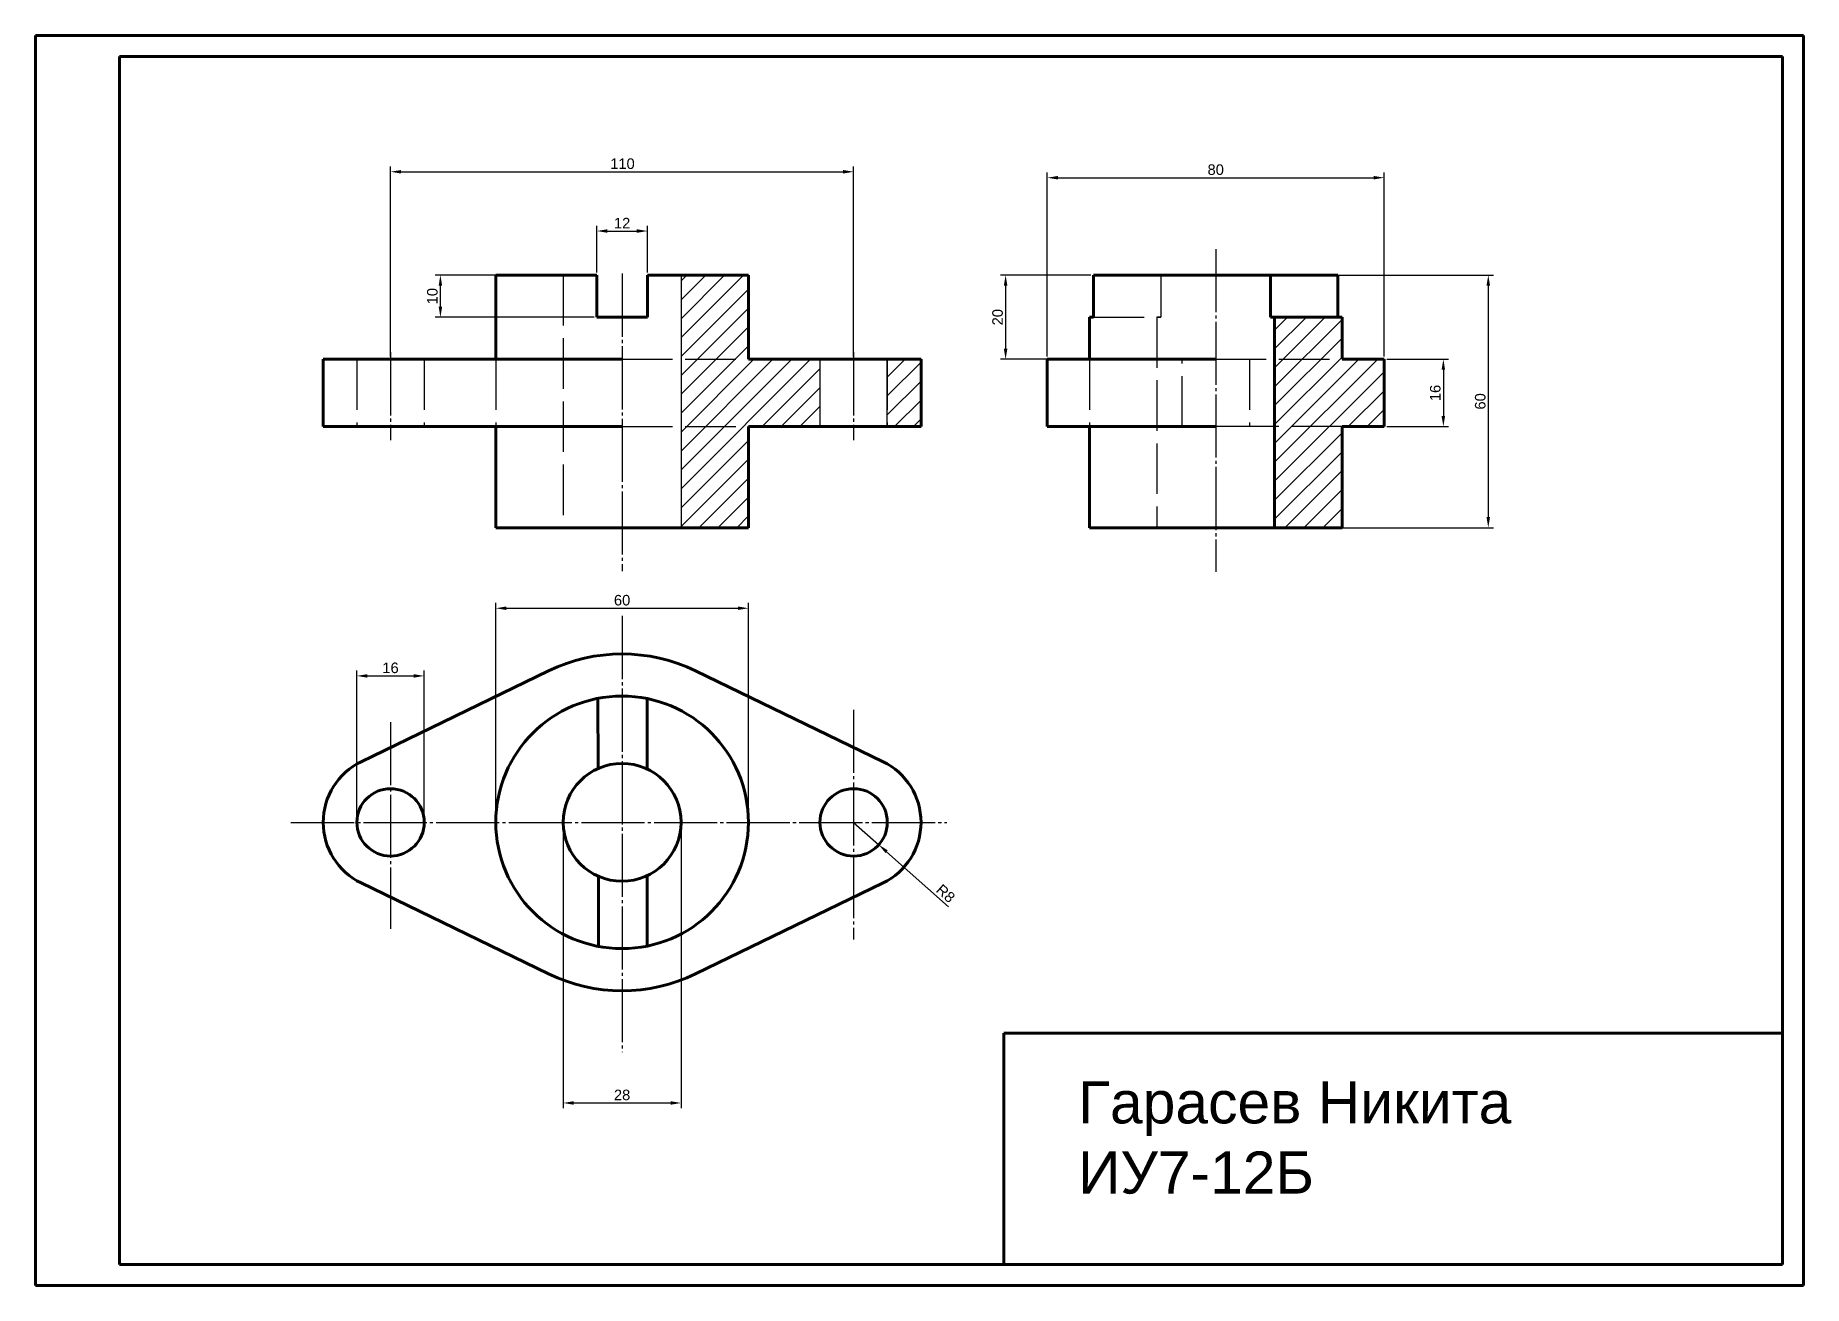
# Model space of a CAD drawing. Header units: millimetres. Extents: x 0 to 420, y 0 to 297.
import ezdxf

# ---------------------------------------------------------------- set-up
doc = ezdxf.new("R2010")
doc.units = ezdxf.units.MM
doc.linetypes.add('ACAD_ISO02W100', pattern=[15, 12, -3])
doc.linetypes.add('JIS_08_15', pattern=[17.25, 15, -0.75, 0.75, -0.75])
for name, color, linetype, lineweight in [('пунктир', 7, 'ACAD_ISO02W100', 30), ('толстая', 7, 'Continuous', 80), ('тонкая', 7, 'Continuous', 30), ('штрихпунктир', 7, 'JIS_08_15', 30)]:
    doc.layers.add(name, color=color, linetype=linetype, lineweight=lineweight)
doc.styles.get("Standard").update_dxf_attribs({"font": 'arial.ttf'})
doc.dimstyles.new('ISO-25', dxfattribs={"dimtxt": 2.5, "dimasz": 2.5, "dimexe": 1.25, "dimexo": 0.625, "dimtad": 1, "dimtxsty": 'Standard', "dimcen": 2.5, "dimadec": 0, "dimazin": 0, "dimtfac": 1, "dimtmove": 0, "dimatfit": 3, "dimfxl": 1, "dimarcsym": 0})

# ---------------------------------------------------------------- blocks, each defined once
blk = doc.blocks.new('*D5')
at = {"layer": 'Defpoints', "color": 0, "transparency": 16777216}
for p in [(194.36, 264.6), (84.36, 220.05), (194.36, 220.05)]:
    blk.add_point(p, dxfattribs=at)
at = {"layer": 'тонкая', "color": 0, "lineweight": -2, "transparency": 16777216}
for p, q in [((84.36, 220.68), (84.36, 265.85)), ((194.36, 220.68), (194.36, 265.85)), ((86.86, 264.6), (191.86, 264.6))]:
    blk.add_line(p, q, dxfattribs=at)
at = {"layer": 'тонкая', "color": 0, "transparency": 16777216}
for points in [[(86.86, 265.01), (86.86, 264.18), (84.36, 264.6)], [(191.86, 265.01), (191.86, 264.18), (194.36, 264.6)]]:
    blk.add_solid(points, dxfattribs=at)
at = {"layer": 'тонкая', "color": 0, "transparency": 16777216, "insert": (139.45, 266.5), "char_height": 2.5, "attachment_point": 5}
blk.add_mtext('110', dxfattribs=at)
blk = doc.blocks.new('*D6')
at = {"layer": 'Defpoints', "color": 0, "transparency": 16777216}
for p in [(96.2, 240.05), (133.36, 240.05), (133.36, 230.05)]:
    blk.add_point(p, dxfattribs=at)
at = {"layer": 'тонкая', "color": 0, "lineweight": -2, "transparency": 16777216}
for p, q in [((132.73, 240.05), (94.95, 240.05)), ((96.2, 232.55), (96.2, 237.55)), ((132.73, 230.05), (94.95, 230.05))]:
    blk.add_line(p, q, dxfattribs=at)
at = {"layer": 'тонкая', "color": 0, "transparency": 16777216}
for points in [[(95.79, 237.55), (96.62, 237.55), (96.2, 240.05)], [(95.79, 232.55), (96.62, 232.55), (96.2, 230.05)]]:
    blk.add_solid(points, dxfattribs=at)
at = {"layer": 'тонкая', "color": 0, "transparency": 16777216, "insert": (94.3, 235.05), "char_height": 2.5, "attachment_point": 5, "rotation": 90}
blk.add_mtext('10', dxfattribs=at)
blk = doc.blocks.new('*D7')
at = {"layer": 'Defpoints', "color": 0, "transparency": 16777216}
for p in [(145.36, 250.52), (133.36, 240.05), (145.36, 240.05)]:
    blk.add_point(p, dxfattribs=at)
at = {"layer": 'тонкая', "color": 0, "lineweight": -2, "transparency": 16777216}
for p, q in [((133.36, 240.68), (133.36, 251.77)), ((135.86, 250.52), (142.86, 250.52)), ((145.36, 240.68), (145.36, 251.77))]:
    blk.add_line(p, q, dxfattribs=at)
at = {"layer": 'тонкая', "color": 0, "transparency": 16777216}
for points in [[(135.86, 250.94), (135.86, 250.1), (133.36, 250.52)], [(142.86, 250.94), (142.86, 250.1), (145.36, 250.52)]]:
    blk.add_solid(points, dxfattribs=at)
at = {"layer": 'тонкая', "color": 0, "transparency": 16777216, "insert": (139.36, 252.4), "char_height": 2.5, "attachment_point": 5}
blk.add_mtext('12', dxfattribs=at)
blk = doc.blocks.new('*D8')
at = {"layer": 'Defpoints', "color": 0, "transparency": 16777216}
for p in [(169.36, 160.91), (109.36, 110.05), (169.36, 110.05)]:
    blk.add_point(p, dxfattribs=at)
at = {"layer": 'тонкая', "color": 0, "lineweight": -2, "transparency": 16777216}
for p, q in [((109.36, 110.68), (109.36, 162.16)), ((111.86, 160.91), (166.86, 160.91)), ((169.36, 110.68), (169.36, 162.16))]:
    blk.add_line(p, q, dxfattribs=at)
at = {"layer": 'тонкая', "color": 0, "transparency": 16777216}
for points in [[(111.86, 161.33), (111.86, 160.5), (109.36, 160.91)], [(166.86, 161.33), (166.86, 160.5), (169.36, 160.91)]]:
    blk.add_solid(points, dxfattribs=at)
at = {"layer": 'тонкая', "color": 0, "transparency": 16777216, "insert": (139.36, 162.81), "char_height": 2.5, "attachment_point": 5}
blk.add_mtext('60', dxfattribs=at)
blk = doc.blocks.new('*D9')
at = {"layer": 'Defpoints', "color": 0, "transparency": 16777216}
for p in [(125.36, 110.05), (153.36, 110.05), (153.36, 43.39)]:
    blk.add_point(p, dxfattribs=at)
at = {"layer": 'тонкая', "color": 0, "lineweight": -2, "transparency": 16777216}
for p, q in [((125.36, 109.43), (125.36, 42.14)), ((153.36, 109.43), (153.36, 42.14)), ((127.86, 43.39), (150.86, 43.39))]:
    blk.add_line(p, q, dxfattribs=at)
at = {"layer": 'тонкая', "color": 0, "transparency": 16777216}
for points in [[(127.86, 43.81), (127.86, 42.97), (125.36, 43.39)], [(150.86, 43.81), (150.86, 42.97), (153.36, 43.39)]]:
    blk.add_solid(points, dxfattribs=at)
at = {"layer": 'тонкая', "color": 0, "transparency": 16777216, "insert": (139.36, 45.29), "char_height": 2.5, "attachment_point": 5}
blk.add_mtext('28', dxfattribs=at)
blk = doc.blocks.new('*D10')
at = {"layer": 'Defpoints', "color": 0, "transparency": 16777216}
for p in [(92.36, 144.84), (76.36, 110.05), (92.36, 110.05)]:
    blk.add_point(p, dxfattribs=at)
at = {"layer": 'тонкая', "color": 0, "lineweight": -2, "transparency": 16777216}
for p, q in [((76.36, 110.68), (76.36, 146.09)), ((78.86, 144.84), (89.86, 144.84)), ((92.36, 110.68), (92.36, 146.09))]:
    blk.add_line(p, q, dxfattribs=at)
at = {"layer": 'тонкая', "color": 0, "transparency": 16777216}
for points in [[(78.86, 145.25), (78.86, 144.42), (76.36, 144.84)], [(89.86, 145.25), (89.86, 144.42), (92.36, 144.84)]]:
    blk.add_solid(points, dxfattribs=at)
at = {"layer": 'тонкая', "color": 0, "transparency": 16777216, "insert": (84.36, 146.74), "char_height": 2.5, "attachment_point": 5}
blk.add_mtext('16', dxfattribs=at)
blk = doc.blocks.new('*D11')
at = {"layer": 'Defpoints', "color": 0, "transparency": 16777216}
for p in [(194.36, 110.05), (200.33, 104.74)]:
    blk.add_point(p, dxfattribs=at)
at = {"layer": 'тонкая', "color": 0, "lineweight": -2, "transparency": 16777216}
for p, q in [((194.36, 110.05), (200.33, 104.74)), ((216.92, 89.98), (202.2, 103.07))]:
    blk.add_line(p, q, dxfattribs=at)
at = {"layer": 'тонкая', "color": 0, "transparency": 16777216}
blk.add_solid([(202.48, 103.39), (201.92, 102.76), (200.33, 104.74)], dxfattribs=at)
at = {"layer": 'тонкая', "color": 0, "transparency": 16777216, "insert": (216.21, 93.15), "char_height": 2.5, "attachment_point": 5, "rotation": 318.3366}
blk.add_mtext('R8', dxfattribs=at)
blk = doc.blocks.new('*D13')
at = {"layer": 'Defpoints', "color": 0, "transparency": 16777216}
for p in [(320.36, 263.19), (240.36, 220.05), (320.36, 220.05)]:
    blk.add_point(p, dxfattribs=at)
at = {"layer": 'тонкая', "color": 0, "lineweight": -2, "transparency": 16777216}
for p, q in [((240.36, 220.68), (240.36, 264.44)), ((242.86, 263.19), (317.86, 263.19)), ((320.36, 220.68), (320.36, 264.44))]:
    blk.add_line(p, q, dxfattribs=at)
at = {"layer": 'тонкая', "color": 0, "transparency": 16777216}
for points in [[(242.86, 263.6), (242.86, 262.77), (240.36, 263.19)], [(317.86, 263.6), (317.86, 262.77), (320.36, 263.19)]]:
    blk.add_solid(points, dxfattribs=at)
at = {"layer": 'тонкая', "color": 0, "transparency": 16777216, "insert": (280.36, 265.09), "char_height": 2.5, "attachment_point": 5}
blk.add_mtext('80', dxfattribs=at)
blk = doc.blocks.new('*D14')
at = {"layer": 'Defpoints', "color": 0, "transparency": 16777216}
for p in [(251.36, 240.05), (230.45, 220.05), (251.36, 220.05)]:
    blk.add_point(p, dxfattribs=at)
at = {"layer": 'тонкая', "color": 0, "lineweight": -2, "transparency": 16777216}
for p, q in [((250.73, 240.05), (229.2, 240.05)), ((230.45, 237.55), (230.45, 222.55)), ((250.73, 220.05), (229.2, 220.05))]:
    blk.add_line(p, q, dxfattribs=at)
at = {"layer": 'тонкая', "color": 0, "transparency": 16777216}
for points in [[(230.04, 237.55), (230.87, 237.55), (230.45, 240.05)], [(230.04, 222.55), (230.87, 222.55), (230.45, 220.05)]]:
    blk.add_solid(points, dxfattribs=at)
at = {"layer": 'тонкая', "color": 0, "transparency": 16777216, "insert": (228.55, 230.05), "char_height": 2.5, "attachment_point": 5, "rotation": 90}
blk.add_mtext('20', dxfattribs=at)
blk = doc.blocks.new('*D15')
at = {"layer": 'Defpoints', "color": 0, "transparency": 16777216}
for p in [(320.36, 220.05), (320.36, 204.05), (334.43, 204.05)]:
    blk.add_point(p, dxfattribs=at)
at = {"layer": 'тонкая', "color": 0, "lineweight": -2, "transparency": 16777216}
for p, q in [((320.98, 220.05), (335.68, 220.05)), ((334.43, 217.55), (334.43, 206.55)), ((320.98, 204.05), (335.68, 204.05))]:
    blk.add_line(p, q, dxfattribs=at)
at = {"layer": 'тонкая', "color": 0, "transparency": 16777216}
for points in [[(334.01, 217.55), (334.84, 217.55), (334.43, 220.05)], [(334.01, 206.55), (334.84, 206.55), (334.43, 204.05)]]:
    blk.add_solid(points, dxfattribs=at)
at = {"layer": 'тонкая', "color": 0, "transparency": 16777216, "insert": (332.52, 212.05), "char_height": 2.5, "attachment_point": 5, "rotation": 90}
blk.add_mtext('16', dxfattribs=at)
blk = doc.blocks.new('*D17')
at = {"layer": 'Defpoints', "color": 0, "transparency": 16777216}
for p in [(301.36, 240.05), (301.36, 180.05), (345.1, 180.05)]:
    blk.add_point(p, dxfattribs=at)
at = {"layer": 'тонкая', "color": 0, "lineweight": -2, "transparency": 16777216}
for p, q in [((301.98, 240.05), (346.35, 240.05)), ((345.1, 237.55), (345.1, 182.55)), ((301.98, 180.05), (346.35, 180.05))]:
    blk.add_line(p, q, dxfattribs=at)
at = {"layer": 'тонкая', "color": 0, "transparency": 16777216}
for points in [[(344.68, 237.55), (345.51, 237.55), (345.1, 240.05)], [(344.68, 182.55), (345.51, 182.55), (345.1, 180.05)]]:
    blk.add_solid(points, dxfattribs=at)
at = {"layer": 'тонкая', "color": 0, "transparency": 16777216, "insert": (343.2, 210.05), "char_height": 2.5, "attachment_point": 5, "rotation": 90}
blk.add_mtext('60', dxfattribs=at)

msp = doc.modelspace()

# ---------------------------------------------------------------- hatches: boundary and pattern name
at = {"layer": 'пунктир'}
h = msp.add_hatch(dxfattribs=at)
h.set_pattern_fill('ANSI31', color=256)
h.paths.add_polyline_path([(310.358, 230.054), (309.358, 230.054), (294.358, 230.054), (294.358, 220.054), (310.358, 220.054)])
h.paths.add_polyline_path([(320.358, 220.054), (310.358, 220.054), (294.358, 220.054), (294.358, 204.054), (310.358, 204.054), (320.358, 204.054)])
h.paths.add_polyline_path([(310.358, 204.054), (294.358, 204.054), (294.358, 180.054), (310.358, 180.054)])
at = {"layer": 'тонкая'}
h = msp.add_hatch(dxfattribs=at)
h.set_pattern_fill('ANSI31', color=256)
h.paths.add_polyline_path([(169.358, 240.054), (153.358, 240.054), (153.358, 220.054), (169.358, 220.054)])
h.paths.add_polyline_path([(186.358, 220.054), (169.358, 220.054), (153.358, 220.054), (153.358, 204.054), (169.358, 204.054), (186.358, 204.054)])
h.paths.add_polyline_path([(169.358, 204.054), (153.358, 204.054), (153.358, 180.054), (169.358, 180.054)])
h.paths.add_polyline_path([(210.358, 220.054), (202.358, 220.054), (202.358, 204.054), (210.358, 204.054)])

# ---------------------------------------------------------------- linework, layer by layer
at = {"layer": 'пунктир'}
for p, q in [((125.358, 240.054), (125.358, 180.054)), ((267.358, 240.054), (267.358, 230.054)), ((251.358, 230.054), (267.358, 230.054)), ((267.358, 230.054), (266.358, 230.054)), ((266.358, 230.054), (266.358, 180.054)), ((76.358, 220.054), (76.358, 204.054)), ((76.358, 220.054), (92.358, 220.054)), ((92.358, 220.054), (92.358, 204.054)), ((109.358, 220.054), (109.358, 204.054)), ((139.358, 220.054), (169.358, 220.054)), ((186.358, 220.054), (186.358, 204.054)), ((202.358, 220.054), (202.358, 204.054)), ((250.358, 220.054), (250.358, 204.054)), ((272.358, 204.054), (272.358, 220.054)), ((280.358, 220.054), (310.358, 220.054)), ((280.358, 220.054), (288.358, 220.054)), ((288.358, 220.054), (288.358, 204.054)), ((139.358, 204.054), (169.358, 204.054)), ((288.358, 204.054), (272.358, 204.054)), ((310.358, 204.054), (280.358, 204.054))]:
    msp.add_line(p, q, dxfattribs=at)
at = {"layer": 'толстая'}
for p, q in [((420, 297), (0, 297)), ((0, 297), (0, 0)), ((420, 0), (420, 297)), ((415, 292), (20, 292)), ((20, 292), (20, 5)), ((415, 5), (415, 292)), ((109.358, 220.054), (109.358, 240.054)), ((109.358, 240.054), (133.358, 240.054)), ((133.358, 240.054), (125.358, 240.054)), ((133.358, 240.054), (133.358, 230.054)), ((145.358, 230.054), (145.358, 240.054)), ((145.358, 240.054), (169.358, 240.054)), ((145.358, 240.054), (153.358, 240.054)), ((169.358, 240.054), (169.358, 220.054)), ((251.358, 230.054), (251.358, 240.054)), ((251.358, 240.054), (293.358, 240.054)), ((251.358, 240.054), (267.358, 240.054)), ((309.358, 240.054), (293.358, 240.054)), ((293.358, 240.054), (293.358, 230.054)), ((309.358, 230.054), (309.358, 240.054)), ((133.358, 230.054), (145.358, 230.054)), ((250.358, 220.054), (250.358, 230.054)), ((250.358, 230.054), (251.358, 230.054)), ((293.358, 230.054), (309.358, 230.054)), ((293.358, 230.054), (294.358, 230.054)), ((294.358, 230.054), (294.358, 180.054)), ((310.358, 230.054), (309.358, 230.054)), ((310.358, 220.054), (310.358, 230.054)), ((68.358, 220.054), (109.358, 220.054)), ((68.358, 204.054), (68.358, 220.054)), ((68.358, 220.054), (139.358, 220.054)), ((68.358, 220.054), (76.358, 220.054)), ((169.358, 220.054), (210.358, 220.054)), ((210.358, 220.054), (210.358, 204.054)), ((240.358, 220.054), (250.358, 220.054)), ((240.358, 220.054), (240.358, 204.054)), ((250.358, 220.054), (280.358, 220.054)), ((320.358, 220.054), (310.358, 220.054)), ((320.358, 204.054), (320.358, 220.054)), ((109.358, 204.054), (68.358, 204.054)), ((68.358, 204.054), (139.358, 204.054)), ((109.358, 180.054), (109.358, 204.054)), ((210.358, 204.054), (169.358, 204.054)), ((169.358, 204.054), (169.358, 180.054)), ((186.358, 204.054), (202.358, 204.054)), ((240.358, 204.054), (250.358, 204.054)), ((250.358, 204.054), (250.358, 180.054)), ((250.358, 204.054), (280.358, 204.054)), ((310.358, 180.054), (310.358, 204.054)), ((310.358, 204.054), (320.358, 204.054)), ((169.358, 180.054), (109.358, 180.054)), ((250.358, 180.054), (310.358, 180.054)), ((121.903, 146.045), (77.376, 124.451)), ((156.812, 146.045), (201.34, 124.451)), ((133.63, 139.502), (133.675, 122.849)), ((145.312, 139.457), (145.304, 122.729)), ((133.745, 97.229), (133.79, 80.575)), ((145.291, 97.374), (145.282, 80.645)), ((77.376, 95.658), (121.903, 74.063)), ((156.812, 74.063), (201.34, 95.658)), ((415, 60), (230, 60)), ((230, 60), (230, 5)), ((415, 5), (415, 60)), ((20, 5), (415, 5)), ((0, 0), (420, 0))]:
    msp.add_line(p, q, dxfattribs=at)
for centre, radius in [((139.358, 110.054), 30), ((139.358, 110.054), 14), ((84.358, 110.054), 8), ((194.358, 110.054), 8)]:
    msp.add_circle(centre, radius, dxfattribs=at)
for centre, radius, start, end in [((139.358, 110.054), 40, 64.1279, 115.8721), ((84.358, 110.054), 16, 115.8721, 244.1279), ((194.358, 110.054), 16, 295.8721, 64.1279), ((139.358, 110.054), 40, 244.1279, 295.8721)]:
    msp.add_arc(centre, radius, start, end, dxfattribs=at)
at = {"layer": 'тонкая'}
for p, q in [((153.358, 240.054), (153.358, 180.054)), ((186.358, 220.054), (186.358, 204.054)), ((202.358, 204.054), (202.358, 220.054))]:
    msp.add_line(p, q, dxfattribs=at)
at = {"layer": 'штрихпунктир'}
for p, q in [((280.358, 246.219), (280.358, 169.594)), ((280.358, 246.219), (280.358, 169.594)), ((139.358, 240.412), (139.358, 169.75)), ((84.358, 221.728), (84.358, 200.844)), ((194.358, 221.728), (194.358, 200.844)), ((139.358, 159.074), (139.358, 55.481)), ((194.358, 136.78), (194.358, 82.211)), ((84.358, 133.85), (84.358, 84.774)), ((60.693, 110.054), (216.475, 110.054))]:
    msp.add_line(p, q, dxfattribs=at)

# ---------------------------------------------------------------- texts
at = {"layer": 'пунктир', "insert": (247.677, 48.535), "char_height": 10, "attachment_point": 1}
msp.add_mtext_dynamic_manual_height_columns('Гарасев Никита \\PИУ7-12Б', width=170.10529, gutter_width=12.5, heights=[0], dxfattribs=at)

# ---------------------------------------------------------------- dimensions: what is measured, and where the dimension line sits
at = {"layer": 'тонкая'}
for base, p1, p2, picture, middle in [((194.358, 264.598), (84.358, 220.054), (194.358, 220.054), '*D5', (139.449, 264.598)), ((145.358, 250.52), (133.358, 240.054), (145.358, 240.054), '*D7', (139.358, 250.52))]:
    dim = msp.add_linear_dim(base=base, p1=p1, p2=p2, dimstyle='ISO-25', dxfattribs=at)
    dim.commit()
    dim.dimension.update_dxf_attribs({"geometry": picture, "text_midpoint": middle, "dimtype": 160})
for base, p1, p2, picture, middle in [((320.358, 263.187), (240.358, 220.054), (320.358, 220.054), '*D13', (280.358, 265.088)), ((169.358, 160.912), (109.358, 110.054), (169.358, 110.054), '*D8', (139.358, 162.814)), ((92.358, 144.838), (76.358, 110.054), (92.358, 110.054), '*D10', (84.358, 146.739)), ((153.358, 43.389), (125.358, 110.054), (153.358, 110.054), '*D9', (139.358, 45.291))]:
    dim = msp.add_linear_dim(base=base, p1=p1, p2=p2, dimstyle='ISO-25', dxfattribs=at)
    dim.commit()
    dim.dimension.update_dxf_attribs({"geometry": picture, "text_midpoint": middle})
for base, p1, p2, picture, middle in [((96.203, 240.054), (133.358, 230.054), (133.358, 240.054), '*D6', (94.301, 235.054)), ((230.454, 220.054), (251.358, 240.054), (251.358, 220.054), '*D14', (228.552, 230.054)), ((345.098, 180.054), (301.358, 240.054), (301.358, 180.054), '*D17', (343.197, 210.054)), ((334.426, 204.054), (320.358, 220.054), (320.358, 204.054), '*D15', (332.524, 212.054))]:
    dim = msp.add_linear_dim(base=base, p1=p1, p2=p2, angle=90, dimstyle='ISO-25', dxfattribs=at)
    dim.commit()
    dim.dimension.update_dxf_attribs({"geometry": picture, "text_midpoint": middle})
dim = msp.add_radius_dim(center=(194.358, 110.054), mpoint=(200.334, 104.736), dimstyle='ISO-25', dxfattribs=at)
dim.commit()
dim.dimension.update_dxf_attribs({"geometry": '*D11', "text_midpoint": (214.948, 91.733), "dimtype": 164})

doc.saveas('drawing.dxf')
